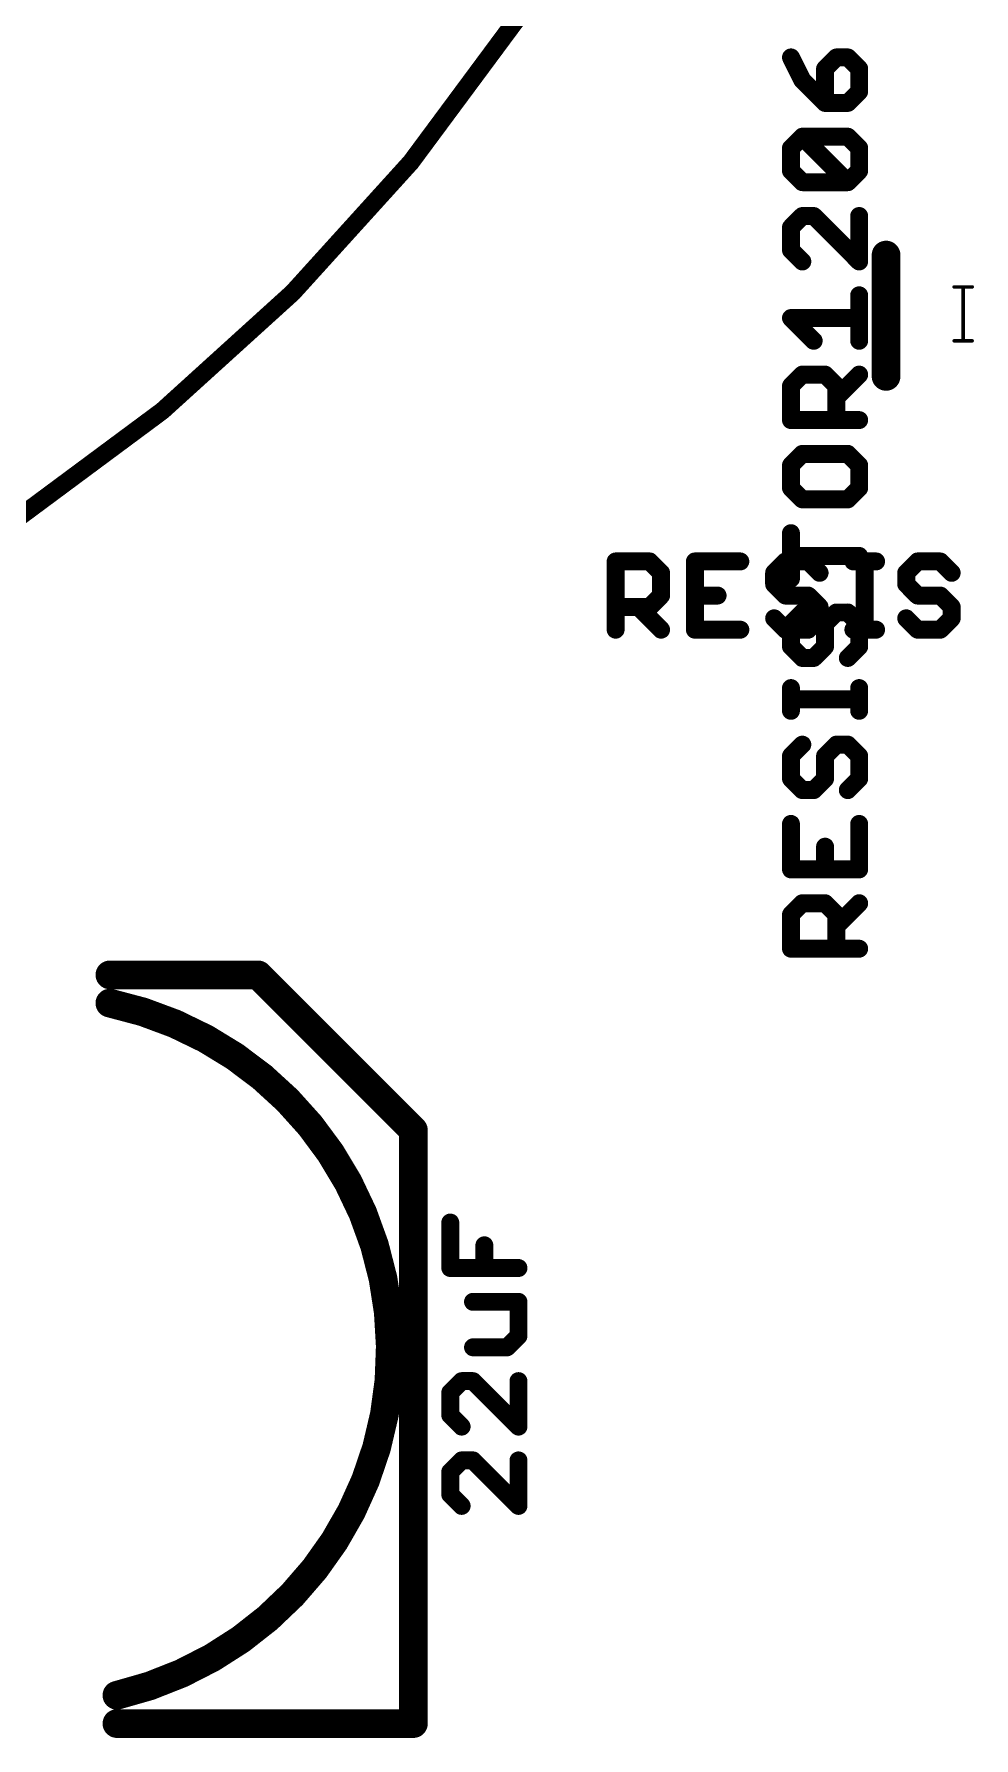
# Model space of a CAD drawing. Extents: x -0.1 to 97.9, y 0.5 to 99.
# Drawn here: x 30.01 to 36.66, y 52.29 to 64.35 of the extents above; entities that cross this region are included whole.
import ezdxf

# ---------------------------------------------------------------- set-up
doc = ezdxf.new("R2010")
doc.units = 0
doc.layers.add('21', color=253, linetype='CONTINUOUS')
doc.layers.add('27', color=253, linetype='CONTINUOUS')

msp = doc.modelspace()

# ---------------------------------------------------------------- linework, layer by layer
at = {"layer": '21'}
for points, const_width in [([(22.86, 58.801, 1), (22.86, 84.201, 1), (22.86, 58.801)], 0.127), ([(36.0934, 62.7864, 1), (35.9918, 62.7864)], 0.1016), ([(35.9918, 61.9276, 1), (36.0934, 61.9276)], 0.1016), ([(30.545, 57.7418, 1), (30.545, 57.6402)], 0.1016), ([(31.6309, 57.7269, 1), (31.5591, 57.6551)], 0.1016), ([(31.595, 57.6402, 1), (31.595, 57.7418)], 0.1016), ([(30.595, 52.591, 0.8004), (30.545, 57.491)], 0.2032), ([(30.5556, 57.5407, 1), (30.5344, 57.4413)], 0.1016), ([(32.7458, 56.591, 1), (32.6442, 56.591)], 0.1016), ([(32.6591, 56.5551, 1), (32.7309, 56.6269)], 0.1016), ([(30.5834, 52.6405, 1), (30.6066, 52.5415)], 0.1016), ([(30.595, 52.4418, 1), (30.595, 52.3402)], 0.1016), ([(32.695, 52.3402, 1), (32.695, 52.4418)], 0.1016), ([(32.6442, 52.391, 1), (32.7458, 52.391)], 0.1016)]:
    msp.add_lwpolyline(points, format="xyb", dxfattribs=dict(at, const_width=const_width))
at = {"layer": '21', "const_width": 0.2032}
for points in [[(36.0426, 61.9276), (36.0426, 62.7864)], [(31.595, 57.691), (30.545, 57.691)], [(31.595, 57.691), (32.695, 56.591)], [(32.695, 56.591), (32.695, 52.391)], [(32.695, 52.391), (30.595, 52.391)]]:
    msp.add_lwpolyline(points, dxfattribs=at)
at = {"layer": '27'}
for points, const_width in [([(35.3691, 64.1855), (35.4496, 64.0245)], 0.127), ([(35.6911, 64.1855), (35.6106, 64.105)], 0.127), ([(35.6106, 64.105), (35.6106, 63.8635)], 0.127), ([(35.7716, 64.1855), (35.6911, 64.1855)], 0.127), ([(35.8521, 64.105), (35.7716, 64.1855)], 0.127), ([(35.8521, 63.944), (35.8521, 64.105)], 0.127), ([(35.4496, 64.0245), (35.6106, 63.8635)], 0.127), ([(35.6106, 63.8635), (35.7716, 63.8635)], 0.127), ([(35.7716, 63.8635), (35.8521, 63.944)], 0.127), ([(35.3691, 63.5437), (35.4496, 63.6242)], 0.127), ([(35.4496, 63.6242), (35.7716, 63.6242)], 0.127), ([(35.7716, 63.3022), (35.4496, 63.6242)], 0.127), ([(35.7716, 63.6242), (35.8521, 63.5437)], 0.127), ([(35.3691, 63.3827), (35.3691, 63.5437)], 0.127), ([(35.8521, 63.5437), (35.8521, 63.3827)], 0.127), ([(35.4496, 63.3022), (35.3691, 63.3827)], 0.127), ([(35.8521, 63.3827), (35.7716, 63.3022)], 0.127), ([(35.7716, 63.3022), (35.4496, 63.3022)], 0.127), ([(35.4496, 63.0629), (35.3691, 62.9824)], 0.127), ([(35.5301, 63.0629), (35.4496, 63.0629)], 0.127), ([(35.8521, 62.7409), (35.5301, 63.0629)], 0.127), ([(35.8521, 63.0629), (35.8521, 62.7409)], 0.127), ([(35.3691, 62.9824), (35.3691, 62.8214)], 0.127), ([(35.3691, 62.8214), (35.4496, 62.7409)], 0.127), ([(35.8521, 62.1796), (35.8521, 62.5016)], 0.127), ([(36.5252, 62.5605), (36.6523, 62.5605)], 0.0254), ([(36.5888, 62.1792), (36.5888, 62.5605)], 0.0254), ([(35.5301, 62.1796), (35.3691, 62.3406)], 0.127), ([(35.3691, 62.3406), (35.8521, 62.3406)], 0.127), ([(36.5252, 62.1792), (36.6523, 62.1792)], 0.0254), ([(35.3691, 61.8598), (35.4496, 61.9403)], 0.127), ([(35.4496, 61.9403), (35.6106, 61.9403)], 0.127), ([(35.6106, 61.9403), (35.6911, 61.8598)], 0.127), ([(35.6911, 61.7793), (35.8521, 61.9403)], 0.127), ([(35.3691, 61.6182), (35.3691, 61.8598)], 0.127), ([(35.6911, 61.8598), (35.6911, 61.6182)], 0.127), ([(35.8521, 61.6182), (35.3691, 61.6182)], 0.127), ([(35.4496, 61.3789), (35.3691, 61.2984)], 0.127), ([(35.7716, 61.3789), (35.4496, 61.3789)], 0.127), ([(35.8521, 61.2984), (35.7716, 61.3789)], 0.127), ([(35.3691, 61.2984), (35.3691, 61.1374)], 0.127), ([(35.8521, 61.1374), (35.8521, 61.2984)], 0.127), ([(35.3691, 61.1374), (35.4496, 61.0569)], 0.127), ([(35.7716, 61.0569), (35.8521, 61.1374)], 0.127), ([(35.4496, 61.0569), (35.7716, 61.0569)], 0.127), ([(35.3691, 60.4956), (35.3691, 60.8176)], 0.127), ([(34.1272, 60.1345), (34.1272, 60.6175)], 0.127), ([(34.1272, 60.6175), (34.3687, 60.6175)], 0.127), ([(34.3687, 60.6175), (34.4492, 60.537)], 0.127), ([(35.0105, 60.6175), (34.6885, 60.6175)], 0.127), ([(34.6885, 60.6175), (34.6885, 60.1345)], 0.127), ([(35.3303, 60.6175), (35.2498, 60.537)], 0.127), ([(35.4913, 60.6175), (35.3303, 60.6175)], 0.127), ([(35.8521, 60.6566), (35.3691, 60.6566)], 0.127), ([(35.5718, 60.537), (35.4913, 60.6175)], 0.127), ([(35.8111, 60.6175), (35.9721, 60.6175)], 0.127), ([(35.8916, 60.1345), (35.8916, 60.6175)], 0.127), ([(36.2658, 60.6175), (36.1853, 60.537)], 0.127), ([(36.4268, 60.6175), (36.2658, 60.6175)], 0.127), ([(36.5073, 60.537), (36.4268, 60.6175)], 0.127), ([(34.4492, 60.537), (34.4492, 60.376)], 0.127), ([(35.2498, 60.537), (35.2498, 60.4565)], 0.127), ([(36.1853, 60.537), (36.1853, 60.4565)], 0.127), ([(34.4492, 60.376), (34.3687, 60.2955)], 0.127), ([(34.6885, 60.376), (34.8495, 60.376)], 0.127), ([(35.2498, 60.4565), (35.3303, 60.376)], 0.127), ([(35.3303, 60.376), (35.4913, 60.376)], 0.127), ([(35.4913, 60.376), (35.5718, 60.2955)], 0.127), ([(36.1853, 60.4565), (36.2658, 60.376)], 0.127), ([(36.2658, 60.376), (36.4268, 60.376)], 0.127), ([(36.4268, 60.376), (36.5073, 60.2955)], 0.127), ([(34.3687, 60.2955), (34.1272, 60.2955)], 0.127), ([(34.2882, 60.2955), (34.4492, 60.1345)], 0.127), ([(35.4496, 60.2563), (35.3691, 60.1758)], 0.127), ([(35.5718, 60.2955), (35.5718, 60.215)], 0.127), ([(35.6106, 60.1758), (35.6911, 60.2563)], 0.127), ([(35.6911, 60.2563), (35.7716, 60.2563)], 0.127), ([(35.7716, 60.2563), (35.8521, 60.1758)], 0.127), ([(36.5073, 60.2955), (36.5073, 60.215)], 0.127), ([(34.6885, 60.1345), (35.0105, 60.1345)], 0.127), ([(35.3303, 60.1345), (35.2498, 60.215)], 0.127), ([(35.4913, 60.1345), (35.3303, 60.1345)], 0.127), ([(35.3691, 60.1758), (35.3691, 60.0148)], 0.127), ([(35.5718, 60.215), (35.4913, 60.1345)], 0.127), ([(35.6106, 60.0148), (35.6106, 60.1758)], 0.127), ([(35.8111, 60.1345), (35.9721, 60.1345)], 0.127), ([(35.8521, 60.1758), (35.8521, 60.0148)], 0.127), ([(36.2658, 60.1345), (36.1853, 60.215)], 0.127), ([(36.4268, 60.1345), (36.2658, 60.1345)], 0.127), ([(36.5073, 60.215), (36.4268, 60.1345)], 0.127), ([(35.3691, 60.0148), (35.4496, 59.9343)], 0.127), ([(35.5301, 59.9343), (35.6106, 60.0148)], 0.127), ([(35.8521, 60.0148), (35.7716, 59.9343)], 0.127), ([(35.4496, 59.9343), (35.5301, 59.9343)], 0.127), ([(35.3691, 59.5601), (35.3691, 59.7211)], 0.127), ([(35.8521, 59.6406), (35.3691, 59.6406)], 0.127), ([(35.8521, 59.5601), (35.8521, 59.7211)], 0.127), ([(35.4496, 59.3208), (35.3691, 59.2403)], 0.127), ([(35.6106, 59.2403), (35.6911, 59.3208)], 0.127), ([(35.6911, 59.3208), (35.7716, 59.3208)], 0.127), ([(35.7716, 59.3208), (35.8521, 59.2403)], 0.127), ([(35.3691, 59.2403), (35.3691, 59.0793)], 0.127), ([(35.6106, 59.0793), (35.6106, 59.2403)], 0.127), ([(35.8521, 59.2403), (35.8521, 59.0793)], 0.127), ([(35.3691, 59.0793), (35.4496, 58.9988)], 0.127), ([(35.5301, 58.9988), (35.6106, 59.0793)], 0.127), ([(35.8521, 59.0793), (35.7716, 58.9988)], 0.127), ([(35.4496, 58.9988), (35.5301, 58.9988)], 0.127), ([(35.3691, 58.7595), (35.3691, 58.4375)], 0.127), ([(35.8521, 58.4375), (35.8521, 58.7595)], 0.127), ([(35.6106, 58.4375), (35.6106, 58.5985)], 0.127), ([(35.3691, 58.4375), (35.8521, 58.4375)], 0.127), ([(35.3691, 58.1177), (35.4496, 58.1982)], 0.127), ([(35.4496, 58.1982), (35.6106, 58.1982)], 0.127), ([(35.6106, 58.1982), (35.6911, 58.1177)], 0.127), ([(35.6911, 58.0372), (35.8521, 58.1982)], 0.127), ([(35.3691, 57.8762), (35.3691, 58.1177)], 0.127), ([(35.6911, 58.1177), (35.6911, 57.8762)], 0.127), ([(35.8521, 57.8762), (35.3691, 57.8762)], 0.127), ([(32.9561, 55.6158), (32.9561, 55.9378)], 0.127), ([(33.1976, 55.6158), (33.1976, 55.7768)], 0.127), ([(33.4391, 55.6158), (32.9561, 55.6158)], 0.127), ([(33.4391, 55.3765), (33.1171, 55.3765)], 0.127), ([(33.4391, 55.135), (33.4391, 55.3765)], 0.127), ([(33.3586, 55.0545), (33.4391, 55.135)], 0.127), ([(33.1171, 55.0545), (33.3586, 55.0545)], 0.127), ([(33.0366, 54.8152), (32.9561, 54.7347)], 0.127), ([(32.9561, 54.7347), (32.9561, 54.5737)], 0.127), ([(33.1171, 54.8152), (33.0366, 54.8152)], 0.127), ([(33.4391, 54.4932), (33.1171, 54.8152)], 0.127), ([(33.4391, 54.8152), (33.4391, 54.4932)], 0.127), ([(32.9561, 54.5737), (33.0366, 54.4932)], 0.127), ([(33.0366, 54.2539), (32.9561, 54.1734)], 0.127), ([(33.1171, 54.2539), (33.0366, 54.2539)], 0.127), ([(33.4391, 53.9319), (33.1171, 54.2539)], 0.127), ([(33.4391, 54.2539), (33.4391, 53.9319)], 0.127), ([(32.9561, 54.1734), (32.9561, 54.0124)], 0.127), ([(32.9561, 54.0124), (33.0366, 53.9319)], 0.127)]:
    msp.add_lwpolyline(points, dxfattribs=dict(at, const_width=const_width))
for points, const_width in [([(35.3975, 64.1997, 1), (35.3407, 64.1713)], 0.0635), ([(35.6423, 64.105, 1), (35.5788, 64.105)], 0.0635), ([(35.6911, 64.2172, 1), (35.6911, 64.1537)], 0.0635), ([(35.7135, 64.163, 1), (35.6686, 64.2079)], 0.0635), ([(35.7941, 64.2079, 1), (35.7491, 64.163)], 0.0635), ([(35.7716, 64.1537, 1), (35.7716, 64.2172)], 0.0635), ([(35.8839, 64.105, 1), (35.8203, 64.105)], 0.0635), ([(35.472, 64.0469, 1), (35.4271, 64.002)], 0.0635), ([(35.4212, 64.0103, 1), (35.478, 64.0387)], 0.0635), ([(35.5881, 64.1274, 1), (35.633, 64.0825)], 0.0635), ([(35.8296, 64.0825, 1), (35.8746, 64.1274)], 0.0635), ([(35.6106, 63.8952, 1), (35.6106, 63.8317)], 0.0635), ([(35.7716, 63.8317, 1), (35.7716, 63.8952)], 0.0635), ([(35.8203, 63.944, 1), (35.8839, 63.944)], 0.0635), ([(35.8746, 63.9215, 1), (35.8296, 63.9664)], 0.0635), ([(35.5788, 63.8635, 1), (35.6423, 63.8635)], 0.0635), ([(35.5881, 63.841, 1), (35.633, 63.8859)], 0.0635), ([(35.7491, 63.8859, 1), (35.7941, 63.841)], 0.0635), ([(35.4496, 63.6559, 1), (35.4496, 63.5924)], 0.0635), ([(35.472, 63.6466, 1), (35.4271, 63.6017)], 0.0635), ([(35.472, 63.6017, 1), (35.4271, 63.6466)], 0.0635), ([(35.7941, 63.6466, 1), (35.7491, 63.6017)], 0.0635), ([(35.7716, 63.5924, 1), (35.7716, 63.6559)], 0.0635), ([(35.4008, 63.5437, 1), (35.3373, 63.5437)], 0.0635), ([(35.3466, 63.5661, 1), (35.3915, 63.5212)], 0.0635), ([(35.8839, 63.5437, 1), (35.8203, 63.5437)], 0.0635), ([(35.8296, 63.5212, 1), (35.8746, 63.5661)], 0.0635), ([(35.3915, 63.4051, 1), (35.3466, 63.3602)], 0.0635), ([(35.8746, 63.3602, 1), (35.8296, 63.4051)], 0.0635), ([(35.3373, 63.3827, 1), (35.4008, 63.3827)], 0.0635), ([(35.4496, 63.3339, 1), (35.4496, 63.2704)], 0.0635), ([(35.4271, 63.2797, 1), (35.472, 63.3246)], 0.0635), ([(35.7491, 63.3246, 1), (35.7941, 63.2797)], 0.0635), ([(35.7491, 63.2797, 1), (35.7941, 63.3246)], 0.0635), ([(35.7716, 63.2704, 1), (35.7716, 63.3339)], 0.0635), ([(35.8203, 63.3827, 1), (35.8839, 63.3827)], 0.0635), ([(35.4496, 63.0946, 1), (35.4496, 63.0311)], 0.0635), ([(35.472, 63.0404, 1), (35.4271, 63.0853)], 0.0635), ([(35.5525, 63.0853, 1), (35.5076, 63.0404)], 0.0635), ([(35.5301, 63.0311, 1), (35.5301, 63.0946)], 0.0635), ([(35.8839, 63.0629, 1), (35.8203, 63.0629)], 0.0635), ([(35.4008, 62.9824, 1), (35.3373, 62.9824)], 0.0635), ([(35.3466, 63.0048, 1), (35.3915, 62.9599)], 0.0635), ([(35.3373, 62.8214, 1), (35.4008, 62.8214)], 0.0635), ([(35.3915, 62.8438, 1), (35.3466, 62.7989)], 0.0635), ([(35.4271, 62.7184, 1), (35.472, 62.7633)], 0.0635), ([(35.8203, 62.7409, 1), (35.8839, 62.7409)], 0.0635), ([(35.8296, 62.7184, 1), (35.8746, 62.7633)], 0.0635), ([(35.8839, 62.5016, 1), (35.8203, 62.5016)], 0.0635), ([(36.5252, 62.5669, 1), (36.5252, 62.5542)], 0.0127), ([(36.5951, 62.5605, 1), (36.5824, 62.5605)], 0.0127), ([(36.6523, 62.5542, 1), (36.6523, 62.5669)], 0.0127), ([(35.3691, 62.3723, 1), (35.3691, 62.3088)], 0.0635), ([(35.3915, 62.363, 1), (35.3466, 62.3181)], 0.0635), ([(35.8521, 62.3088, 1), (35.8521, 62.3723)], 0.0635), ([(35.5076, 62.1571, 1), (35.5525, 62.202)], 0.0635), ([(35.8203, 62.1796, 1), (35.8839, 62.1796)], 0.0635), ([(36.5252, 62.1855, 1), (36.5252, 62.1729)], 0.0127), ([(36.5824, 62.1792, 1), (36.5951, 62.1792)], 0.0127), ([(36.6523, 62.1729, 1), (36.6523, 62.1855)], 0.0127), ([(35.4496, 61.972, 1), (35.4496, 61.9085)], 0.0635), ([(35.472, 61.9178, 1), (35.4271, 61.9627)], 0.0635), ([(35.633, 61.9627, 1), (35.5881, 61.9178)], 0.0635), ([(35.6106, 61.9085, 1), (35.6106, 61.972)], 0.0635), ([(35.8746, 61.9178, 1), (35.8296, 61.9627)], 0.0635), ([(35.4008, 61.8598, 1), (35.3373, 61.8598)], 0.0635), ([(35.3466, 61.8822, 1), (35.3915, 61.8373)], 0.0635), ([(35.7228, 61.8598, 1), (35.6593, 61.8598)], 0.0635), ([(35.6686, 61.8373, 1), (35.7135, 61.8822)], 0.0635), ([(35.6686, 61.8017, 1), (35.7135, 61.7568)], 0.0635), ([(35.3373, 61.6182, 1), (35.4008, 61.6182)], 0.0635), ([(35.3691, 61.65, 1), (35.3691, 61.5865)], 0.0635), ([(35.6593, 61.6182, 1), (35.7228, 61.6182)], 0.0635), ([(35.8521, 61.5865, 1), (35.8521, 61.65)], 0.0635), ([(35.4496, 61.4107, 1), (35.4496, 61.3472)], 0.0635), ([(35.472, 61.3565, 1), (35.4271, 61.4014)], 0.0635), ([(35.7941, 61.4014, 1), (35.7491, 61.3565)], 0.0635), ([(35.7716, 61.3472, 1), (35.7716, 61.4107)], 0.0635), ([(35.4008, 61.2984, 1), (35.3373, 61.2984)], 0.0635), ([(35.3466, 61.3209, 1), (35.3915, 61.276)], 0.0635), ([(35.8839, 61.2984, 1), (35.8203, 61.2984)], 0.0635), ([(35.8296, 61.276, 1), (35.8746, 61.3209)], 0.0635), ([(35.3373, 61.1374, 1), (35.4008, 61.1374)], 0.0635), ([(35.3915, 61.1599, 1), (35.3466, 61.115)], 0.0635), ([(35.8203, 61.1374, 1), (35.8839, 61.1374)], 0.0635), ([(35.8746, 61.115, 1), (35.8296, 61.1599)], 0.0635), ([(35.4496, 61.0887, 1), (35.4496, 61.0252)], 0.0635), ([(35.4271, 61.0345, 1), (35.472, 61.0794)], 0.0635), ([(35.7491, 61.0794, 1), (35.7941, 61.0345)], 0.0635), ([(35.7716, 61.0252, 1), (35.7716, 61.0887)], 0.0635), ([(35.4008, 60.8176, 1), (35.3373, 60.8176)], 0.0635), ([(34.1589, 60.6175, 1), (34.0954, 60.6175)], 0.0635), ([(34.1272, 60.6493, 1), (34.1272, 60.5858)], 0.0635), ([(34.3911, 60.64, 1), (34.3462, 60.5951)], 0.0635), ([(34.3687, 60.5858, 1), (34.3687, 60.6493)], 0.0635), ([(34.7202, 60.6175, 1), (34.6567, 60.6175)], 0.0635), ([(34.6885, 60.6493, 1), (34.6885, 60.5858)], 0.0635), ([(35.0105, 60.5858, 1), (35.0105, 60.6493)], 0.0635), ([(35.3303, 60.6493, 1), (35.3303, 60.5858)], 0.0635), ([(35.3528, 60.5951, 1), (35.3078, 60.64)], 0.0635), ([(35.3691, 60.6884, 1), (35.3691, 60.6249)], 0.0635), ([(35.5138, 60.64, 1), (35.4689, 60.5951)], 0.0635), ([(35.4913, 60.5858, 1), (35.4913, 60.6493)], 0.0635), ([(35.8111, 60.6493, 1), (35.8111, 60.5858)], 0.0635), ([(35.8521, 60.6249, 1), (35.8521, 60.6884)], 0.0635), ([(35.9234, 60.6175, 1), (35.8599, 60.6175)], 0.0635), ([(35.9721, 60.5858, 1), (35.9721, 60.6493)], 0.0635), ([(36.2658, 60.6493, 1), (36.2658, 60.5858)], 0.0635), ([(36.2883, 60.5951, 1), (36.2434, 60.64)], 0.0635), ([(36.4493, 60.64, 1), (36.4044, 60.5951)], 0.0635), ([(36.4268, 60.5858, 1), (36.4268, 60.6493)], 0.0635), ([(34.4809, 60.537, 1), (34.4174, 60.537)], 0.0635), ([(34.4267, 60.5146, 1), (34.4716, 60.5595)], 0.0635), ([(35.2816, 60.537, 1), (35.218, 60.537)], 0.0635), ([(35.2273, 60.5595, 1), (35.2723, 60.5146)], 0.0635), ([(35.5494, 60.5146, 1), (35.5943, 60.5595)], 0.0635), ([(36.2171, 60.537, 1), (36.1536, 60.537)], 0.0635), ([(36.1629, 60.5595, 1), (36.2078, 60.5146)], 0.0635), ([(36.4849, 60.5146, 1), (36.5298, 60.5595)], 0.0635), ([(34.4716, 60.3536, 1), (34.4267, 60.3985)], 0.0635), ([(34.6885, 60.4078, 1), (34.6885, 60.3443)], 0.0635), ([(34.8495, 60.3443, 1), (34.8495, 60.4078)], 0.0635), ([(35.2723, 60.479, 1), (35.2273, 60.4341)], 0.0635), ([(35.218, 60.4565, 1), (35.2816, 60.4565)], 0.0635), ([(35.3303, 60.4078, 1), (35.3303, 60.3443)], 0.0635), ([(35.3078, 60.3536, 1), (35.3528, 60.3985)], 0.0635), ([(35.3373, 60.4956, 1), (35.4008, 60.4956)], 0.0635), ([(35.5138, 60.3985, 1), (35.4689, 60.3536)], 0.0635), ([(35.4913, 60.3443, 1), (35.4913, 60.4078)], 0.0635), ([(36.1536, 60.4565, 1), (36.2171, 60.4565)], 0.0635), ([(36.2078, 60.479, 1), (36.1629, 60.4341)], 0.0635), ([(36.2658, 60.4078, 1), (36.2658, 60.3443)], 0.0635), ([(36.2434, 60.3536, 1), (36.2883, 60.3985)], 0.0635), ([(36.4493, 60.3985, 1), (36.4044, 60.3536)], 0.0635), ([(36.4268, 60.3443, 1), (36.4268, 60.4078)], 0.0635), ([(34.1272, 60.3273, 1), (34.1272, 60.2638)], 0.0635), ([(34.3106, 60.318, 1), (34.2657, 60.2731)], 0.0635), ([(34.3462, 60.318, 1), (34.3911, 60.2731)], 0.0635), ([(34.3687, 60.2638, 1), (34.3687, 60.3273)], 0.0635), ([(34.4174, 60.376, 1), (34.4809, 60.376)], 0.0635), ([(35.472, 60.2339, 1), (35.4271, 60.2788)], 0.0635), ([(35.6036, 60.2955, 1), (35.5401, 60.2955)], 0.0635), ([(35.5494, 60.2731, 1), (35.5943, 60.318)], 0.0635), ([(35.6911, 60.2881, 1), (35.6911, 60.2246)], 0.0635), ([(35.7135, 60.2339, 1), (35.6686, 60.2788)], 0.0635), ([(35.7941, 60.2788, 1), (35.7491, 60.2339)], 0.0635), ([(35.7716, 60.2246, 1), (35.7716, 60.2881)], 0.0635), ([(36.5391, 60.2955, 1), (36.4756, 60.2955)], 0.0635), ([(36.4849, 60.2731, 1), (36.5298, 60.318)], 0.0635), ([(34.4267, 60.112, 1), (34.4716, 60.157)], 0.0635), ([(34.6885, 60.1663, 1), (34.6885, 60.1028)], 0.0635), ([(35.0105, 60.1028, 1), (35.0105, 60.1663)], 0.0635), ([(35.2723, 60.2375, 1), (35.2273, 60.1925)], 0.0635), ([(35.3303, 60.1663, 1), (35.3303, 60.1028)], 0.0635), ([(35.3078, 60.112, 1), (35.3528, 60.157)], 0.0635), ([(35.4008, 60.1758, 1), (35.3373, 60.1758)], 0.0635), ([(35.3466, 60.1983, 1), (35.3915, 60.1534)], 0.0635), ([(35.4689, 60.157, 1), (35.5138, 60.112)], 0.0635), ([(35.4913, 60.1028, 1), (35.4913, 60.1663)], 0.0635), ([(35.5401, 60.215, 1), (35.6036, 60.215)], 0.0635), ([(35.5943, 60.1925, 1), (35.5494, 60.2375)], 0.0635), ([(35.6423, 60.1758, 1), (35.5788, 60.1758)], 0.0635), ([(35.5881, 60.1983, 1), (35.633, 60.1534)], 0.0635), ([(35.8111, 60.1663, 1), (35.8111, 60.1028)], 0.0635), ([(35.8839, 60.1758, 1), (35.8203, 60.1758)], 0.0635), ([(35.8296, 60.1534, 1), (35.8746, 60.1983)], 0.0635), ([(35.9721, 60.1028, 1), (35.9721, 60.1663)], 0.0635), ([(36.2078, 60.2375, 1), (36.1629, 60.1925)], 0.0635), ([(36.2658, 60.1663, 1), (36.2658, 60.1028)], 0.0635), ([(36.2434, 60.112, 1), (36.2883, 60.157)], 0.0635), ([(36.4044, 60.157, 1), (36.4493, 60.112)], 0.0635), ([(36.4268, 60.1028, 1), (36.4268, 60.1663)], 0.0635), ([(36.4756, 60.215, 1), (36.5391, 60.215)], 0.0635), ([(36.5298, 60.1925, 1), (36.4849, 60.2375)], 0.0635), ([(34.0954, 60.1345, 1), (34.1589, 60.1345)], 0.0635), ([(34.6567, 60.1345, 1), (34.7202, 60.1345)], 0.0635), ([(35.3915, 60.0373, 1), (35.3466, 59.9924)], 0.0635), ([(35.633, 59.9924, 1), (35.5881, 60.0373)], 0.0635), ([(35.8746, 59.9924, 1), (35.8296, 60.0373)], 0.0635), ([(35.8599, 60.1345, 1), (35.9234, 60.1345)], 0.0635), ([(35.3373, 60.0148, 1), (35.4008, 60.0148)], 0.0635), ([(35.4496, 59.9661, 1), (35.4496, 59.9026)], 0.0635), ([(35.4271, 59.9119, 1), (35.472, 59.9568)], 0.0635), ([(35.5076, 59.9568, 1), (35.5525, 59.9119)], 0.0635), ([(35.5301, 59.9026, 1), (35.5301, 59.9661)], 0.0635), ([(35.5788, 60.0148, 1), (35.6423, 60.0148)], 0.0635), ([(35.7491, 59.9568, 1), (35.7941, 59.9119)], 0.0635), ([(35.8203, 60.0148, 1), (35.8839, 60.0148)], 0.0635), ([(35.4008, 59.7211, 1), (35.3373, 59.7211)], 0.0635), ([(35.3691, 59.6724, 1), (35.3691, 59.6089)], 0.0635), ([(35.8839, 59.7211, 1), (35.8203, 59.7211)], 0.0635), ([(35.8521, 59.6089, 1), (35.8521, 59.6724)], 0.0635), ([(35.3373, 59.5601, 1), (35.4008, 59.5601)], 0.0635), ([(35.8203, 59.5601, 1), (35.8839, 59.5601)], 0.0635), ([(35.472, 59.2984, 1), (35.4271, 59.3433)], 0.0635), ([(35.6911, 59.3526, 1), (35.6911, 59.2891)], 0.0635), ([(35.7135, 59.2984, 1), (35.6686, 59.3433)], 0.0635), ([(35.7941, 59.3433, 1), (35.7491, 59.2984)], 0.0635), ([(35.7716, 59.2891, 1), (35.7716, 59.3526)], 0.0635), ([(35.4008, 59.2403, 1), (35.3373, 59.2403)], 0.0635), ([(35.3466, 59.2628, 1), (35.3915, 59.2179)], 0.0635), ([(35.6423, 59.2403, 1), (35.5788, 59.2403)], 0.0635), ([(35.5881, 59.2628, 1), (35.633, 59.2179)], 0.0635), ([(35.8839, 59.2403, 1), (35.8203, 59.2403)], 0.0635), ([(35.8296, 59.2179, 1), (35.8746, 59.2628)], 0.0635), ([(35.3373, 59.0793, 1), (35.4008, 59.0793)], 0.0635), ([(35.3915, 59.1018, 1), (35.3466, 59.0569)], 0.0635), ([(35.5788, 59.0793, 1), (35.6423, 59.0793)], 0.0635), ([(35.633, 59.0569, 1), (35.5881, 59.1018)], 0.0635), ([(35.8203, 59.0793, 1), (35.8839, 59.0793)], 0.0635), ([(35.8746, 59.0569, 1), (35.8296, 59.1018)], 0.0635), ([(35.4496, 59.0306, 1), (35.4496, 58.9671)], 0.0635), ([(35.4271, 58.9764, 1), (35.472, 59.0213)], 0.0635), ([(35.5076, 59.0213, 1), (35.5525, 58.9764)], 0.0635), ([(35.5301, 58.9671, 1), (35.5301, 59.0306)], 0.0635), ([(35.7491, 59.0213, 1), (35.7941, 58.9764)], 0.0635), ([(35.4008, 58.7595, 1), (35.3373, 58.7595)], 0.0635), ([(35.8839, 58.7595, 1), (35.8203, 58.7595)], 0.0635), ([(35.6423, 58.5985, 1), (35.5788, 58.5985)], 0.0635), ([(35.3691, 58.4692, 1), (35.3691, 58.4057)], 0.0635), ([(35.8521, 58.4057, 1), (35.8521, 58.4692)], 0.0635), ([(35.3373, 58.4375, 1), (35.4008, 58.4375)], 0.0635), ([(35.5788, 58.4375, 1), (35.6423, 58.4375)], 0.0635), ([(35.8203, 58.4375, 1), (35.8839, 58.4375)], 0.0635), ([(35.4496, 58.2299, 1), (35.4496, 58.1664)], 0.0635), ([(35.472, 58.1757, 1), (35.4271, 58.2206)], 0.0635), ([(35.633, 58.2206, 1), (35.5881, 58.1757)], 0.0635), ([(35.6106, 58.1664, 1), (35.6106, 58.2299)], 0.0635), ([(35.8746, 58.1757, 1), (35.8296, 58.2206)], 0.0635), ([(35.4008, 58.1177, 1), (35.3373, 58.1177)], 0.0635), ([(35.3466, 58.1401, 1), (35.3915, 58.0952)], 0.0635), ([(35.7228, 58.1177, 1), (35.6593, 58.1177)], 0.0635), ([(35.6686, 58.0952, 1), (35.7135, 58.1401)], 0.0635), ([(35.6686, 58.0596, 1), (35.7135, 58.0147)], 0.0635), ([(35.3373, 57.8762, 1), (35.4008, 57.8762)], 0.0635), ([(35.3691, 57.9079, 1), (35.3691, 57.8444)], 0.0635), ([(35.6593, 57.8762, 1), (35.7228, 57.8762)], 0.0635), ([(35.8521, 57.8444, 1), (35.8521, 57.9079)], 0.0635), ([(32.9878, 55.9378, 1), (32.9243, 55.9378)], 0.0635), ([(33.2293, 55.7768, 1), (33.1658, 55.7768)], 0.0635), ([(32.9243, 55.6158, 1), (32.9878, 55.6158)], 0.0635), ([(32.9561, 55.6476, 1), (32.9561, 55.5841)], 0.0635), ([(33.1658, 55.6158, 1), (33.2293, 55.6158)], 0.0635), ([(33.4391, 55.5841, 1), (33.4391, 55.6476)], 0.0635), ([(33.1171, 55.4083, 1), (33.1171, 55.3448)], 0.0635), ([(33.4709, 55.3765, 1), (33.4074, 55.3765)], 0.0635), ([(33.4391, 55.3448, 1), (33.4391, 55.4083)], 0.0635), ([(33.4074, 55.135, 1), (33.4709, 55.135)], 0.0635), ([(33.4616, 55.1125, 1), (33.4166, 55.1574)], 0.0635), ([(33.1171, 55.0862, 1), (33.1171, 55.0227)], 0.0635), ([(33.3361, 55.0769, 1), (33.3811, 55.032)], 0.0635), ([(33.3586, 55.0227, 1), (33.3586, 55.0862)], 0.0635), ([(32.9878, 54.7347, 1), (32.9243, 54.7347)], 0.0635), ([(32.9336, 54.7571, 1), (32.9785, 54.7122)], 0.0635), ([(33.0366, 54.8469, 1), (33.0366, 54.7834)], 0.0635), ([(33.059, 54.7927, 1), (33.0141, 54.8376)], 0.0635), ([(33.1395, 54.8376, 1), (33.0946, 54.7927)], 0.0635), ([(33.1171, 54.7834, 1), (33.1171, 54.8469)], 0.0635), ([(33.4709, 54.8152, 1), (33.4074, 54.8152)], 0.0635), ([(32.9243, 54.5737, 1), (32.9878, 54.5737)], 0.0635), ([(32.9785, 54.5961, 1), (32.9336, 54.5512)], 0.0635), ([(33.0141, 54.4707, 1), (33.059, 54.5156)], 0.0635), ([(33.4074, 54.4932, 1), (33.4709, 54.4932)], 0.0635), ([(33.4166, 54.4707, 1), (33.4616, 54.5156)], 0.0635), ([(33.0366, 54.2856, 1), (33.0366, 54.2221)], 0.0635), ([(33.059, 54.2314, 1), (33.0141, 54.2763)], 0.0635), ([(33.1395, 54.2763, 1), (33.0946, 54.2314)], 0.0635), ([(33.1171, 54.2221, 1), (33.1171, 54.2856)], 0.0635), ([(33.4709, 54.2539, 1), (33.4074, 54.2539)], 0.0635), ([(32.9878, 54.1734, 1), (32.9243, 54.1734)], 0.0635), ([(32.9336, 54.1958, 1), (32.9785, 54.1509)], 0.0635), ([(32.9243, 54.0124, 1), (32.9878, 54.0124)], 0.0635), ([(32.9785, 54.0348, 1), (32.9336, 53.9899)], 0.0635), ([(33.0141, 53.9094, 1), (33.059, 53.9543)], 0.0635), ([(33.4074, 53.9319, 1), (33.4709, 53.9319)], 0.0635), ([(33.4166, 53.9094, 1), (33.4616, 53.9543)], 0.0635)]:
    msp.add_lwpolyline(points, format="xyb", dxfattribs=dict(at, const_width=const_width))

doc.saveas('drawing.dxf')
